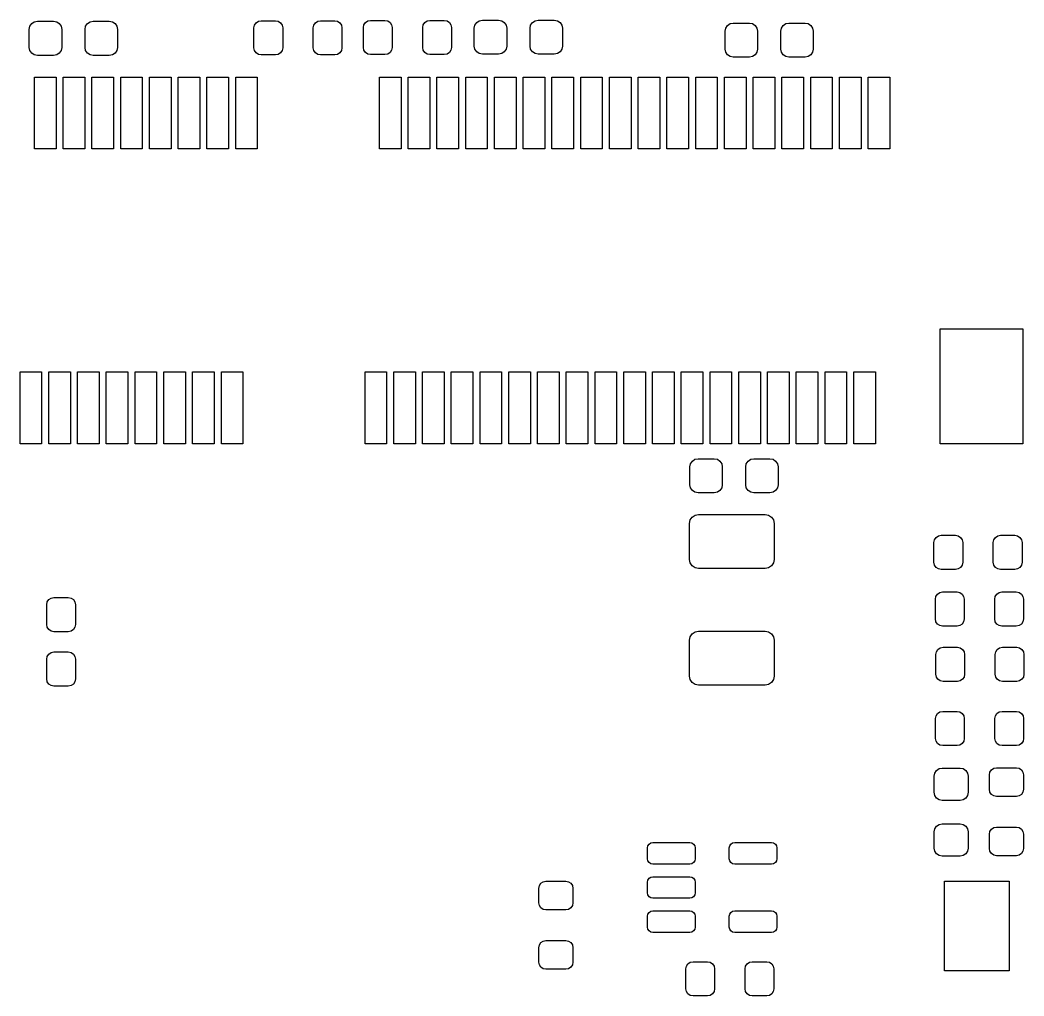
# Model space of a CAD drawing. Extents: x 0 to 4.25, y -4.33 to 0.
# Drawn here: x 2.043 to 3.143, y -3.285 to -2.217 of the extents above; entities that cross this region are included whole.
import ezdxf

# ---------------------------------------------------------------- set-up
doc = ezdxf.new("R2010")
doc.units = 0
doc.header["$MEASUREMENT"] = 0
doc.layers.add('BLACK', color=7, linetype='CONTINUOUS')

msp = doc.modelspace()

# ---------------------------------------------------------------- linework, layer by layer
at = {"layer": 'BLACK', "linetype": 'CONTINUOUS'}
for p, q in [((2.05376, -2.22337), (2.05568, -2.2205)), ((2.05568, -2.2205), (2.05856, -2.21858)), ((2.05856, -2.21858), (2.06195, -2.21791)), ((2.06195, -2.21791), (2.07966, -2.21791)), ((2.07966, -2.21791), (2.08305, -2.21858)), ((2.08305, -2.21858), (2.08593, -2.2205)), ((2.08593, -2.2205), (2.08785, -2.22337)), ((2.11478, -2.22337), (2.11671, -2.2205)), ((2.11671, -2.2205), (2.11958, -2.21858)), ((2.11958, -2.21858), (2.12297, -2.21791)), ((2.12297, -2.21791), (2.14069, -2.21791)), ((2.14069, -2.21791), (2.14408, -2.21858)), ((2.14408, -2.21858), (2.14695, -2.2205)), ((2.14695, -2.2205), (2.14887, -2.22337)), ((2.29975, -2.22219), (2.30146, -2.21964)), ((2.30146, -2.21964), (2.30401, -2.21793)), ((2.30401, -2.21793), (2.30702, -2.21733)), ((2.30702, -2.21733), (2.32277, -2.21733)), ((2.32277, -2.21733), (2.32579, -2.21793)), ((2.32579, -2.21793), (2.32834, -2.21964)), ((2.32834, -2.21964), (2.33005, -2.22219)), ((2.36471, -2.22219), (2.36642, -2.21964)), ((2.36642, -2.21964), (2.36897, -2.21793)), ((2.36897, -2.21793), (2.37198, -2.21733)), ((2.37198, -2.21733), (2.38773, -2.21733)), ((2.38773, -2.21733), (2.39075, -2.21793)), ((2.39075, -2.21793), (2.3933, -2.21964)), ((2.3933, -2.21964), (2.39501, -2.22219)), ((2.41967, -2.22182), (2.42138, -2.21927)), ((2.42138, -2.21927), (2.42393, -2.21756)), ((2.42393, -2.21756), (2.42695, -2.21696)), ((2.42695, -2.21696), (2.44269, -2.21696)), ((2.44269, -2.21696), (2.44571, -2.21756)), ((2.44571, -2.21756), (2.44826, -2.21927)), ((2.44826, -2.21927), (2.44997, -2.22182)), ((2.48463, -2.22182), (2.48634, -2.21927)), ((2.48634, -2.21927), (2.48889, -2.21756)), ((2.48889, -2.21756), (2.49191, -2.21696)), ((2.49191, -2.21696), (2.50765, -2.21696)), ((2.50765, -2.21696), (2.51067, -2.21756)), ((2.51067, -2.21756), (2.51322, -2.21927)), ((2.51322, -2.21927), (2.51493, -2.22182)), ((2.54126, -2.22208), (2.54318, -2.2192)), ((2.54318, -2.2192), (2.54605, -2.21728)), ((2.54605, -2.21728), (2.54944, -2.21661)), ((2.54944, -2.21661), (2.56716, -2.21661)), ((2.56716, -2.21661), (2.57055, -2.21728)), ((2.57055, -2.21728), (2.57342, -2.2192)), ((2.57342, -2.2192), (2.57534, -2.22208)), ((2.60228, -2.22208), (2.6042, -2.2192)), ((2.6042, -2.2192), (2.60708, -2.21728)), ((2.60708, -2.21728), (2.61046, -2.21661)), ((2.61046, -2.21661), (2.62818, -2.21661)), ((2.62818, -2.21661), (2.63157, -2.21728)), ((2.63157, -2.21728), (2.63445, -2.2192)), ((2.63445, -2.2192), (2.63637, -2.22208)), ((2.81793, -2.22244), (2.82081, -2.22052)), ((2.82081, -2.22052), (2.8242, -2.21984)), ((2.8242, -2.21984), (2.84191, -2.21984)), ((2.84191, -2.21984), (2.8453, -2.22052)), ((2.8453, -2.22052), (2.84818, -2.22244)), ((2.87896, -2.22244), (2.88183, -2.22052)), ((2.88183, -2.22052), (2.88522, -2.21984)), ((2.88522, -2.21984), (2.90294, -2.21984)), ((2.90294, -2.21984), (2.90633, -2.22052)), ((2.90633, -2.22052), (2.9092, -2.22244)), ((2.05309, -2.22676), (2.05376, -2.22337)), ((2.05309, -2.24645), (2.05309, -2.22676)), ((2.08785, -2.22337), (2.08852, -2.22676)), ((2.08852, -2.22676), (2.08852, -2.24645)), ((2.11411, -2.22676), (2.11478, -2.22337)), ((2.11411, -2.24645), (2.11411, -2.22676)), ((2.14887, -2.22337), (2.14954, -2.22676)), ((2.14954, -2.22676), (2.14954, -2.24645)), ((2.29915, -2.22521), (2.29975, -2.22219)), ((2.29915, -2.24686), (2.29915, -2.22521)), ((2.33005, -2.22219), (2.33065, -2.22521)), ((2.33065, -2.22521), (2.33065, -2.24686)), ((2.36411, -2.22521), (2.36471, -2.22219)), ((2.36411, -2.24686), (2.36411, -2.22521)), ((2.39501, -2.22219), (2.39561, -2.22521)), ((2.39561, -2.22521), (2.39561, -2.24686)), ((2.41907, -2.22484), (2.41967, -2.22182)), ((2.41907, -2.24649), (2.41907, -2.22484)), ((2.44997, -2.22182), (2.45057, -2.22484)), ((2.45057, -2.22484), (2.45057, -2.24649)), ((2.48403, -2.22484), (2.48463, -2.22182)), ((2.48403, -2.24649), (2.48403, -2.22484)), ((2.51493, -2.22182), (2.51553, -2.22484)), ((2.51553, -2.22484), (2.51553, -2.24649)), ((2.54058, -2.22546), (2.54126, -2.22208)), ((2.54058, -2.24515), (2.54058, -2.22546)), ((2.57534, -2.22208), (2.57602, -2.22546)), ((2.57602, -2.22546), (2.57602, -2.24515)), ((2.60161, -2.22546), (2.60228, -2.22208)), ((2.60161, -2.24515), (2.60161, -2.22546)), ((2.63637, -2.22208), (2.63704, -2.22546)), ((2.63704, -2.22546), (2.63704, -2.24515)), ((2.81534, -2.2287), (2.81601, -2.22531)), ((2.81534, -2.24839), (2.81534, -2.2287)), ((2.81601, -2.22531), (2.81793, -2.22244)), ((2.84818, -2.22244), (2.8501, -2.22531)), ((2.8501, -2.22531), (2.85077, -2.2287)), ((2.85077, -2.2287), (2.85077, -2.24839)), ((2.87636, -2.2287), (2.87704, -2.22531)), ((2.87636, -2.24839), (2.87636, -2.2287)), ((2.87704, -2.22531), (2.87896, -2.22244)), ((2.9092, -2.22244), (2.91112, -2.22531)), ((2.91112, -2.22531), (2.9118, -2.2287)), ((2.9118, -2.2287), (2.9118, -2.24839)), ((2.05376, -2.24984), (2.05309, -2.24645)), ((2.05568, -2.25271), (2.05376, -2.24984)), ((2.05856, -2.25463), (2.05568, -2.25271)), ((2.08593, -2.25271), (2.08305, -2.25463)), ((2.08785, -2.24984), (2.08593, -2.25271)), ((2.08852, -2.24645), (2.08785, -2.24984)), ((2.11478, -2.24984), (2.11411, -2.24645)), ((2.11671, -2.25271), (2.11478, -2.24984)), ((2.11958, -2.25463), (2.11671, -2.25271)), ((2.14695, -2.25271), (2.14408, -2.25463)), ((2.14887, -2.24984), (2.14695, -2.25271)), ((2.14954, -2.24645), (2.14887, -2.24984)), ((2.29975, -2.24987), (2.29915, -2.24686)), ((2.30146, -2.25243), (2.29975, -2.24987)), ((2.30401, -2.25413), (2.30146, -2.25243)), ((2.30702, -2.25473), (2.30401, -2.25413)), ((2.32579, -2.25413), (2.32277, -2.25473)), ((2.32834, -2.25243), (2.32579, -2.25413)), ((2.33005, -2.24987), (2.32834, -2.25243)), ((2.33065, -2.24686), (2.33005, -2.24987)), ((2.36471, -2.24987), (2.36411, -2.24686)), ((2.36642, -2.25243), (2.36471, -2.24987)), ((2.36897, -2.25413), (2.36642, -2.25243)), ((2.37198, -2.25473), (2.36897, -2.25413)), ((2.39075, -2.25413), (2.38773, -2.25473)), ((2.3933, -2.25243), (2.39075, -2.25413)), ((2.39501, -2.24987), (2.3933, -2.25243)), ((2.39561, -2.24686), (2.39501, -2.24987)), ((2.41967, -2.2495), (2.41907, -2.24649)), ((2.42138, -2.25206), (2.41967, -2.2495)), ((2.42393, -2.25376), (2.42138, -2.25206)), ((2.42695, -2.25436), (2.42393, -2.25376)), ((2.44269, -2.25436), (2.42695, -2.25436)), ((2.44571, -2.25376), (2.44269, -2.25436)), ((2.44826, -2.25206), (2.44571, -2.25376)), ((2.44997, -2.2495), (2.44826, -2.25206)), ((2.45057, -2.24649), (2.44997, -2.2495)), ((2.48463, -2.2495), (2.48403, -2.24649)), ((2.48634, -2.25206), (2.48463, -2.2495)), ((2.48889, -2.25376), (2.48634, -2.25206)), ((2.49191, -2.25436), (2.48889, -2.25376)), ((2.50765, -2.25436), (2.49191, -2.25436)), ((2.51067, -2.25376), (2.50765, -2.25436)), ((2.51322, -2.25206), (2.51067, -2.25376)), ((2.51493, -2.2495), (2.51322, -2.25206)), ((2.51553, -2.24649), (2.51493, -2.2495)), ((2.54126, -2.24854), (2.54058, -2.24515)), ((2.54318, -2.25141), (2.54126, -2.24854)), ((2.54605, -2.25333), (2.54318, -2.25141)), ((2.54944, -2.25401), (2.54605, -2.25333)), ((2.56716, -2.25401), (2.54944, -2.25401)), ((2.57055, -2.25333), (2.56716, -2.25401)), ((2.57342, -2.25141), (2.57055, -2.25333)), ((2.57534, -2.24854), (2.57342, -2.25141)), ((2.57602, -2.24515), (2.57534, -2.24854)), ((2.60228, -2.24854), (2.60161, -2.24515)), ((2.6042, -2.25141), (2.60228, -2.24854)), ((2.60708, -2.25333), (2.6042, -2.25141)), ((2.61046, -2.25401), (2.60708, -2.25333)), ((2.62818, -2.25401), (2.61046, -2.25401)), ((2.63157, -2.25333), (2.62818, -2.25401)), ((2.63445, -2.25141), (2.63157, -2.25333)), ((2.63637, -2.24854), (2.63445, -2.25141)), ((2.63704, -2.24515), (2.63637, -2.24854)), ((2.81601, -2.25178), (2.81534, -2.24839)), ((2.81793, -2.25465), (2.81601, -2.25178)), ((2.8501, -2.25178), (2.84818, -2.25465)), ((2.85077, -2.24839), (2.8501, -2.25178)), ((2.87704, -2.25178), (2.87636, -2.24839)), ((2.87896, -2.25465), (2.87704, -2.25178)), ((2.91112, -2.25178), (2.9092, -2.25465)), ((2.9118, -2.24839), (2.91112, -2.25178)), ((2.06195, -2.25531), (2.05856, -2.25463)), ((2.07966, -2.25531), (2.06195, -2.25531)), ((2.08305, -2.25463), (2.07966, -2.25531)), ((2.12297, -2.25531), (2.11958, -2.25463)), ((2.14069, -2.25531), (2.12297, -2.25531)), ((2.14408, -2.25463), (2.14069, -2.25531)), ((2.32277, -2.25473), (2.30702, -2.25473)), ((2.38773, -2.25473), (2.37198, -2.25473)), ((2.82081, -2.25657), (2.81793, -2.25465)), ((2.8242, -2.25724), (2.82081, -2.25657)), ((2.84191, -2.25724), (2.8242, -2.25724)), ((2.8453, -2.25657), (2.84191, -2.25724)), ((2.84818, -2.25465), (2.8453, -2.25657)), ((2.88183, -2.25657), (2.87896, -2.25465)), ((2.88522, -2.25724), (2.88183, -2.25657)), ((2.90294, -2.25724), (2.88522, -2.25724)), ((2.90633, -2.25657), (2.90294, -2.25724)), ((2.9092, -2.25465), (2.90633, -2.25657)), ((2.0587, -2.35776), (2.0587, -2.27902)), ((2.0587, -2.27902), (2.08232, -2.27902)), ((2.08232, -2.27902), (2.08232, -2.35776)), ((2.0902, -2.35776), (2.0902, -2.27902)), ((2.0902, -2.27902), (2.11382, -2.27902)), ((2.11382, -2.27902), (2.11382, -2.35776)), ((2.12169, -2.35776), (2.12169, -2.27902)), ((2.12169, -2.27902), (2.14531, -2.27902)), ((2.14531, -2.27902), (2.14531, -2.35776)), ((2.15319, -2.35776), (2.15319, -2.27902)), ((2.15319, -2.27902), (2.17681, -2.27902)), ((2.17681, -2.27902), (2.17681, -2.35776)), ((2.18469, -2.35776), (2.18469, -2.27902)), ((2.18469, -2.27902), (2.20831, -2.27902)), ((2.20831, -2.27902), (2.20831, -2.35776)), ((2.21618, -2.35776), (2.21618, -2.27902)), ((2.21618, -2.27902), (2.2398, -2.27902)), ((2.2398, -2.27902), (2.2398, -2.35776)), ((2.24768, -2.35776), (2.24768, -2.27902)), ((2.24768, -2.27902), (2.2713, -2.27902)), ((2.2713, -2.27902), (2.2713, -2.35776)), ((2.27917, -2.35776), (2.27917, -2.27902)), ((2.27917, -2.27902), (2.3028, -2.27902)), ((2.3028, -2.27902), (2.3028, -2.35776)), ((2.43665, -2.35776), (2.43665, -2.27902)), ((2.43665, -2.27902), (2.46028, -2.27902)), ((2.46028, -2.27902), (2.46028, -2.35776)), ((2.46815, -2.35776), (2.46815, -2.27902)), ((2.46815, -2.27902), (2.49177, -2.27902)), ((2.49177, -2.27902), (2.49177, -2.35776)), ((2.49965, -2.35776), (2.49965, -2.27902)), ((2.49965, -2.27902), (2.52327, -2.27902)), ((2.52327, -2.27902), (2.52327, -2.35776)), ((2.53114, -2.35776), (2.53114, -2.27902)), ((2.53114, -2.27902), (2.55476, -2.27902)), ((2.55476, -2.27902), (2.55476, -2.35776)), ((2.56264, -2.35776), (2.56264, -2.27902)), ((2.56264, -2.27902), (2.58626, -2.27902)), ((2.58626, -2.27902), (2.58626, -2.35776)), ((2.59413, -2.35776), (2.59413, -2.27902)), ((2.59413, -2.27902), (2.61776, -2.27902)), ((2.61776, -2.27902), (2.61776, -2.35776)), ((2.62563, -2.35776), (2.62563, -2.27902)), ((2.62563, -2.27902), (2.64925, -2.27902)), ((2.64925, -2.27902), (2.64925, -2.35776)), ((2.65713, -2.35776), (2.65713, -2.27902)), ((2.65713, -2.27902), (2.68075, -2.27902)), ((2.68075, -2.27902), (2.68075, -2.35776)), ((2.68862, -2.35776), (2.68862, -2.27902)), ((2.68862, -2.27902), (2.71224, -2.27902)), ((2.71224, -2.27902), (2.71224, -2.35776)), ((2.72012, -2.35776), (2.72012, -2.27902)), ((2.72012, -2.27902), (2.74374, -2.27902)), ((2.74374, -2.27902), (2.74374, -2.35776)), ((2.75161, -2.35776), (2.75161, -2.27902)), ((2.75161, -2.27902), (2.77524, -2.27902)), ((2.77524, -2.27902), (2.77524, -2.35776)), ((2.78311, -2.35776), (2.78311, -2.27902)), ((2.78311, -2.27902), (2.80673, -2.27902)), ((2.80673, -2.27902), (2.80673, -2.35776)), ((2.81461, -2.35776), (2.81461, -2.27902)), ((2.81461, -2.27902), (2.83823, -2.27902)), ((2.83823, -2.27902), (2.83823, -2.35776)), ((2.8461, -2.35776), (2.8461, -2.27902)), ((2.8461, -2.27902), (2.86972, -2.27902)), ((2.86972, -2.27902), (2.86972, -2.35776)), ((2.8776, -2.35776), (2.8776, -2.27902)), ((2.8776, -2.27902), (2.90122, -2.27902)), ((2.90122, -2.27902), (2.90122, -2.35776)), ((2.90909, -2.35776), (2.90909, -2.27902)), ((2.90909, -2.27902), (2.93272, -2.27902)), ((2.93272, -2.27902), (2.93272, -2.35776)), ((2.94059, -2.35776), (2.94059, -2.27902)), ((2.94059, -2.27902), (2.96421, -2.27902)), ((2.96421, -2.27902), (2.96421, -2.35776)), ((2.97209, -2.35776), (2.97209, -2.27902)), ((2.97209, -2.27902), (2.99571, -2.27902)), ((2.99571, -2.27902), (2.99571, -2.35776)), ((2.08232, -2.35776), (2.0587, -2.35776)), ((2.11382, -2.35776), (2.0902, -2.35776)), ((2.14531, -2.35776), (2.12169, -2.35776)), ((2.17681, -2.35776), (2.15319, -2.35776)), ((2.20831, -2.35776), (2.18469, -2.35776)), ((2.2398, -2.35776), (2.21618, -2.35776)), ((2.2713, -2.35776), (2.24768, -2.35776)), ((2.3028, -2.35776), (2.27917, -2.35776)), ((2.46028, -2.35776), (2.43665, -2.35776)), ((2.49177, -2.35776), (2.46815, -2.35776)), ((2.52327, -2.35776), (2.49965, -2.35776)), ((2.55476, -2.35776), (2.53114, -2.35776)), ((2.58626, -2.35776), (2.56264, -2.35776)), ((2.61776, -2.35776), (2.59413, -2.35776)), ((2.64925, -2.35776), (2.62563, -2.35776)), ((2.68075, -2.35776), (2.65713, -2.35776)), ((2.71224, -2.35776), (2.68862, -2.35776)), ((2.74374, -2.35776), (2.72012, -2.35776)), ((2.77524, -2.35776), (2.75161, -2.35776)), ((2.80673, -2.35776), (2.78311, -2.35776)), ((2.83823, -2.35776), (2.81461, -2.35776)), ((2.86972, -2.35776), (2.8461, -2.35776)), ((2.90122, -2.35776), (2.8776, -2.35776)), ((2.93272, -2.35776), (2.90909, -2.35776)), ((2.96421, -2.35776), (2.94059, -2.35776)), ((2.99571, -2.35776), (2.97209, -2.35776)), ((3.05083, -2.68059), (3.05083, -2.55461)), ((3.05083, -2.55461), (3.14138, -2.55461)), ((3.14138, -2.55461), (3.14138, -2.68059)), ((2.04295, -2.68059), (2.04295, -2.60185)), ((2.04295, -2.60185), (2.06657, -2.60185)), ((2.06657, -2.60185), (2.06657, -2.68059)), ((2.07445, -2.68059), (2.07445, -2.60185)), ((2.07445, -2.60185), (2.09807, -2.60185)), ((2.09807, -2.60185), (2.09807, -2.68059)), ((2.10594, -2.68059), (2.10594, -2.60185)), ((2.10594, -2.60185), (2.12957, -2.60185)), ((2.12957, -2.60185), (2.12957, -2.68059)), ((2.13744, -2.68059), (2.13744, -2.60185)), ((2.13744, -2.60185), (2.16106, -2.60185)), ((2.16106, -2.60185), (2.16106, -2.68059)), ((2.16894, -2.68059), (2.16894, -2.60185)), ((2.16894, -2.60185), (2.19256, -2.60185)), ((2.19256, -2.60185), (2.19256, -2.68059)), ((2.20043, -2.68059), (2.20043, -2.60185)), ((2.20043, -2.60185), (2.22406, -2.60185)), ((2.22406, -2.60185), (2.22406, -2.68059)), ((2.23193, -2.68059), (2.23193, -2.60185)), ((2.23193, -2.60185), (2.25555, -2.60185)), ((2.25555, -2.60185), (2.25555, -2.68059)), ((2.26343, -2.68059), (2.26343, -2.60185)), ((2.26343, -2.60185), (2.28705, -2.60185)), ((2.28705, -2.60185), (2.28705, -2.68059)), ((2.42091, -2.68059), (2.42091, -2.60185)), ((2.42091, -2.60185), (2.44453, -2.60185)), ((2.44453, -2.60185), (2.44453, -2.68059)), ((2.4524, -2.68059), (2.4524, -2.60185)), ((2.4524, -2.60185), (2.47602, -2.60185)), ((2.47602, -2.60185), (2.47602, -2.68059)), ((2.4839, -2.68059), (2.4839, -2.60185)), ((2.4839, -2.60185), (2.50752, -2.60185)), ((2.50752, -2.60185), (2.50752, -2.68059)), ((2.51539, -2.68059), (2.51539, -2.60185)), ((2.51539, -2.60185), (2.53902, -2.60185)), ((2.53902, -2.60185), (2.53902, -2.68059)), ((2.54689, -2.68059), (2.54689, -2.60185)), ((2.54689, -2.60185), (2.57051, -2.60185)), ((2.57051, -2.60185), (2.57051, -2.68059)), ((2.57839, -2.68059), (2.57839, -2.60185)), ((2.57839, -2.60185), (2.60201, -2.60185)), ((2.60201, -2.60185), (2.60201, -2.68059)), ((2.60988, -2.68059), (2.60988, -2.60185)), ((2.60988, -2.60185), (2.6335, -2.60185)), ((2.6335, -2.60185), (2.6335, -2.68059)), ((2.64138, -2.68059), (2.64138, -2.60185)), ((2.64138, -2.60185), (2.665, -2.60185)), ((2.665, -2.60185), (2.665, -2.68059)), ((2.67287, -2.68059), (2.67287, -2.60185)), ((2.67287, -2.60185), (2.6965, -2.60185)), ((2.6965, -2.60185), (2.6965, -2.68059)), ((2.70437, -2.68059), (2.70437, -2.60185)), ((2.70437, -2.60185), (2.72799, -2.60185)), ((2.72799, -2.60185), (2.72799, -2.68059)), ((2.73587, -2.68059), (2.73587, -2.60185)), ((2.73587, -2.60185), (2.75949, -2.60185)), ((2.75949, -2.60185), (2.75949, -2.68059)), ((2.76736, -2.68059), (2.76736, -2.60185)), ((2.76736, -2.60185), (2.79098, -2.60185)), ((2.79098, -2.60185), (2.79098, -2.68059)), ((2.79886, -2.68059), (2.79886, -2.60185)), ((2.79886, -2.60185), (2.82248, -2.60185)), ((2.82248, -2.60185), (2.82248, -2.68059)), ((2.83035, -2.68059), (2.83035, -2.60185)), ((2.83035, -2.60185), (2.85398, -2.60185)), ((2.85398, -2.60185), (2.85398, -2.68059)), ((2.86185, -2.68059), (2.86185, -2.60185)), ((2.86185, -2.60185), (2.88547, -2.60185)), ((2.88547, -2.60185), (2.88547, -2.68059)), ((2.89335, -2.68059), (2.89335, -2.60185)), ((2.89335, -2.60185), (2.91697, -2.60185)), ((2.91697, -2.60185), (2.91697, -2.68059)), ((2.92484, -2.68059), (2.92484, -2.60185)), ((2.92484, -2.60185), (2.94846, -2.60185)), ((2.94846, -2.60185), (2.94846, -2.68059)), ((2.95634, -2.68059), (2.95634, -2.60185)), ((2.95634, -2.60185), (2.97996, -2.60185)), ((2.97996, -2.60185), (2.97996, -2.68059)), ((2.06657, -2.68059), (2.04295, -2.68059)), ((2.09807, -2.68059), (2.07445, -2.68059)), ((2.12957, -2.68059), (2.10594, -2.68059)), ((2.16106, -2.68059), (2.13744, -2.68059)), ((2.19256, -2.68059), (2.16894, -2.68059)), ((2.22406, -2.68059), (2.20043, -2.68059)), ((2.25555, -2.68059), (2.23193, -2.68059)), ((2.28705, -2.68059), (2.26343, -2.68059)), ((2.44453, -2.68059), (2.42091, -2.68059)), ((2.47602, -2.68059), (2.4524, -2.68059)), ((2.50752, -2.68059), (2.4839, -2.68059)), ((2.53902, -2.68059), (2.51539, -2.68059)), ((2.57051, -2.68059), (2.54689, -2.68059)), ((2.60201, -2.68059), (2.57839, -2.68059)), ((2.6335, -2.68059), (2.60988, -2.68059)), ((2.665, -2.68059), (2.64138, -2.68059)), ((2.6965, -2.68059), (2.67287, -2.68059)), ((2.72799, -2.68059), (2.70437, -2.68059)), ((2.75949, -2.68059), (2.73587, -2.68059)), ((2.79098, -2.68059), (2.76736, -2.68059)), ((2.82248, -2.68059), (2.79886, -2.68059)), ((2.85398, -2.68059), (2.83035, -2.68059)), ((2.88547, -2.68059), (2.86185, -2.68059)), ((2.91697, -2.68059), (2.89335, -2.68059)), ((2.94846, -2.68059), (2.92484, -2.68059)), ((2.97996, -2.68059), (2.95634, -2.68059)), ((3.14138, -2.68059), (3.05083, -2.68059)), ((2.77684, -2.70578), (2.77752, -2.70239)), ((2.77752, -2.70239), (2.77944, -2.69952)), ((2.77944, -2.69952), (2.78231, -2.6976)), ((2.78231, -2.6976), (2.7857, -2.69692)), ((2.7857, -2.69692), (2.80342, -2.69692)), ((2.80342, -2.69692), (2.80681, -2.6976)), ((2.80681, -2.6976), (2.80968, -2.69952)), ((2.80968, -2.69952), (2.8116, -2.70239)), ((2.8116, -2.70239), (2.81228, -2.70578)), ((2.83787, -2.70578), (2.83854, -2.70239)), ((2.83854, -2.70239), (2.84046, -2.69952)), ((2.84046, -2.69952), (2.84333, -2.6976)), ((2.84333, -2.6976), (2.84672, -2.69692)), ((2.84672, -2.69692), (2.86444, -2.69692)), ((2.86444, -2.69692), (2.86783, -2.6976)), ((2.86783, -2.6976), (2.8707, -2.69952)), ((2.8707, -2.69952), (2.87262, -2.70239)), ((2.87262, -2.70239), (2.8733, -2.70578)), ((2.77684, -2.72546), (2.77684, -2.70578)), ((2.81228, -2.70578), (2.81228, -2.72546)), ((2.83787, -2.72546), (2.83787, -2.70578)), ((2.8733, -2.70578), (2.8733, -2.72546)), ((2.77752, -2.72885), (2.77684, -2.72546)), ((2.81228, -2.72546), (2.8116, -2.72885)), ((2.83854, -2.72885), (2.83787, -2.72546)), ((2.8733, -2.72546), (2.87262, -2.72885)), ((2.77944, -2.73173), (2.77752, -2.72885)), ((2.78231, -2.73365), (2.77944, -2.73173)), ((2.7857, -2.73432), (2.78231, -2.73365)), ((2.80342, -2.73432), (2.7857, -2.73432)), ((2.80681, -2.73365), (2.80342, -2.73432)), ((2.80968, -2.73173), (2.80681, -2.73365)), ((2.8116, -2.72885), (2.80968, -2.73173)), ((2.84046, -2.73173), (2.83854, -2.72885)), ((2.84333, -2.73365), (2.84046, -2.73173)), ((2.84672, -2.73432), (2.84333, -2.73365)), ((2.86444, -2.73432), (2.84672, -2.73432)), ((2.86783, -2.73365), (2.86444, -2.73432)), ((2.8707, -2.73173), (2.86783, -2.73365)), ((2.87262, -2.72885), (2.8707, -2.73173)), ((2.77934, -2.76084), (2.78253, -2.7587)), ((2.78253, -2.7587), (2.7863, -2.75795)), ((2.7863, -2.75795), (2.85913, -2.75795)), ((2.85913, -2.75795), (2.8629, -2.7587)), ((2.8629, -2.7587), (2.86609, -2.76084)), ((2.77646, -2.7678), (2.77721, -2.76403)), ((2.77646, -2.80717), (2.77646, -2.7678)), ((2.77721, -2.76403), (2.77934, -2.76084)), ((2.86609, -2.76084), (2.86823, -2.76403)), ((2.86823, -2.76403), (2.86898, -2.7678)), ((2.86898, -2.7678), (2.86898, -2.80717)), ((3.04644, -2.78309), (3.04899, -2.78139)), ((3.04899, -2.78139), (3.05201, -2.78079)), ((3.05201, -2.78079), (3.06776, -2.78079)), ((3.06776, -2.78079), (3.07077, -2.78139)), ((3.07077, -2.78139), (3.07332, -2.78309)), ((3.1114, -2.78309), (3.11396, -2.78139)), ((3.11396, -2.78139), (3.11697, -2.78079)), ((3.11697, -2.78079), (3.13272, -2.78079)), ((3.13272, -2.78079), (3.13573, -2.78139)), ((3.13573, -2.78139), (3.13828, -2.78309)), ((3.04413, -2.78866), (3.04473, -2.78565)), ((3.04413, -2.81031), (3.04413, -2.78866)), ((3.04473, -2.78565), (3.04644, -2.78309)), ((3.07332, -2.78309), (3.07503, -2.78565)), ((3.07503, -2.78565), (3.07563, -2.78866)), ((3.07563, -2.78866), (3.07563, -2.81031)), ((3.10909, -2.78866), (3.10969, -2.78565)), ((3.10909, -2.81031), (3.10909, -2.78866)), ((3.10969, -2.78565), (3.1114, -2.78309)), ((3.13828, -2.78309), (3.13999, -2.78565)), ((3.13999, -2.78565), (3.14059, -2.78866)), ((3.14059, -2.78866), (3.14059, -2.81031)), ((2.77721, -2.81093), (2.77646, -2.80717)), ((2.77934, -2.81413), (2.77721, -2.81093)), ((2.78253, -2.81626), (2.77934, -2.81413)), ((2.86609, -2.81413), (2.8629, -2.81626)), ((2.86823, -2.81093), (2.86609, -2.81413)), ((2.86898, -2.80717), (2.86823, -2.81093)), ((3.04473, -2.81333), (3.04413, -2.81031)), ((3.04644, -2.81588), (3.04473, -2.81333)), ((3.07503, -2.81333), (3.07332, -2.81588)), ((3.07563, -2.81031), (3.07503, -2.81333)), ((3.10969, -2.81333), (3.10909, -2.81031)), ((3.1114, -2.81588), (3.10969, -2.81333)), ((3.13999, -2.81333), (3.13828, -2.81588)), ((3.14059, -2.81031), (3.13999, -2.81333)), ((2.7863, -2.81701), (2.78253, -2.81626)), ((2.85913, -2.81701), (2.7863, -2.81701)), ((2.8629, -2.81626), (2.85913, -2.81701)), ((3.04899, -2.81759), (3.04644, -2.81588)), ((3.05201, -2.81819), (3.04899, -2.81759)), ((3.06776, -2.81819), (3.05201, -2.81819)), ((3.07077, -2.81759), (3.06776, -2.81819)), ((3.07332, -2.81588), (3.07077, -2.81759)), ((3.11396, -2.81759), (3.1114, -2.81588)), ((3.11697, -2.81819), (3.11396, -2.81759)), ((3.13272, -2.81819), (3.11697, -2.81819)), ((3.13573, -2.81759), (3.13272, -2.81819)), ((3.13828, -2.81588), (3.13573, -2.81759)), ((3.04575, -2.85075), (3.04635, -2.84773)), ((3.04635, -2.84773), (3.04805, -2.84518)), ((3.04805, -2.84518), (3.05061, -2.84347)), ((3.05061, -2.84347), (3.05362, -2.84287)), ((3.05362, -2.84287), (3.06937, -2.84287)), ((3.06937, -2.84287), (3.07238, -2.84347)), ((3.07238, -2.84347), (3.07494, -2.84518)), ((3.07494, -2.84518), (3.07664, -2.84773)), ((3.07664, -2.84773), (3.07724, -2.85075)), ((3.11071, -2.85075), (3.11131, -2.84773)), ((3.11131, -2.84773), (3.11301, -2.84518)), ((3.11301, -2.84518), (3.11557, -2.84347)), ((3.11557, -2.84347), (3.11858, -2.84287)), ((3.11858, -2.84287), (3.13433, -2.84287)), ((3.13433, -2.84287), (3.13734, -2.84347)), ((3.13734, -2.84347), (3.1399, -2.84518)), ((3.1399, -2.84518), (3.14161, -2.84773)), ((3.14161, -2.84773), (3.1422, -2.85075)), ((2.07213, -2.85685), (2.07273, -2.85384)), ((2.07213, -2.8785), (2.07213, -2.85685)), ((2.07273, -2.85384), (2.07443, -2.85128)), ((2.07443, -2.85128), (2.07699, -2.84958)), ((2.07699, -2.84958), (2.08, -2.84898)), ((2.08, -2.84898), (2.09575, -2.84898)), ((2.09575, -2.84898), (2.09876, -2.84958)), ((2.09876, -2.84958), (2.10132, -2.85128)), ((2.10132, -2.85128), (2.10302, -2.85384)), ((2.10302, -2.85384), (2.10362, -2.85685)), ((2.10362, -2.85685), (2.10362, -2.8785)), ((3.04575, -2.8724), (3.04575, -2.85075)), ((3.07724, -2.85075), (3.07724, -2.8724)), ((3.11071, -2.8724), (3.11071, -2.85075)), ((3.1422, -2.85075), (3.1422, -2.8724)), ((2.07273, -2.88152), (2.07213, -2.8785)), ((2.10362, -2.8785), (2.10302, -2.88152)), ((3.04635, -2.87541), (3.04575, -2.8724)), ((3.04805, -2.87797), (3.04635, -2.87541)), ((3.05061, -2.87968), (3.04805, -2.87797)), ((3.05362, -2.88028), (3.05061, -2.87968)), ((3.06937, -2.88028), (3.05362, -2.88028)), ((3.07238, -2.87968), (3.06937, -2.88028)), ((3.07494, -2.87797), (3.07238, -2.87968)), ((3.07664, -2.87541), (3.07494, -2.87797)), ((3.07724, -2.8724), (3.07664, -2.87541)), ((3.11131, -2.87541), (3.11071, -2.8724)), ((3.11301, -2.87797), (3.11131, -2.87541)), ((3.11557, -2.87968), (3.11301, -2.87797)), ((3.11858, -2.88028), (3.11557, -2.87968)), ((3.13433, -2.88028), (3.11858, -2.88028)), ((3.13734, -2.87968), (3.13433, -2.88028)), ((3.1399, -2.87797), (3.13734, -2.87968)), ((3.14161, -2.87541), (3.1399, -2.87797)), ((3.1422, -2.8724), (3.14161, -2.87541)), ((2.07443, -2.88407), (2.07273, -2.88152)), ((2.07699, -2.88578), (2.07443, -2.88407)), ((2.08, -2.88638), (2.07699, -2.88578)), ((2.09575, -2.88638), (2.08, -2.88638)), ((2.09876, -2.88578), (2.09575, -2.88638)), ((2.10132, -2.88407), (2.09876, -2.88578)), ((2.10302, -2.88152), (2.10132, -2.88407)), ((2.77646, -2.89575), (2.77721, -2.89198)), ((2.77721, -2.89198), (2.77934, -2.88879)), ((2.77934, -2.88879), (2.78253, -2.88665)), ((2.78253, -2.88665), (2.7863, -2.88591)), ((2.7863, -2.88591), (2.85913, -2.88591)), ((2.85913, -2.88591), (2.8629, -2.88665)), ((2.8629, -2.88665), (2.86609, -2.88879)), ((2.86609, -2.88879), (2.86823, -2.89198)), ((2.86823, -2.89198), (2.86898, -2.89575)), ((2.77646, -2.93512), (2.77646, -2.89575)), ((2.86898, -2.89575), (2.86898, -2.93512)), ((2.07213, -2.91646), (2.07273, -2.91344)), ((2.07273, -2.91344), (2.07443, -2.91089)), ((2.07443, -2.91089), (2.07699, -2.90918)), ((2.07699, -2.90918), (2.08, -2.90858)), ((2.08, -2.90858), (2.09575, -2.90858)), ((2.09575, -2.90858), (2.09876, -2.90918)), ((2.09876, -2.90918), (2.10132, -2.91089)), ((2.10132, -2.91089), (2.10302, -2.91344)), ((2.10302, -2.91344), (2.10362, -2.91646)), ((3.04622, -2.9113), (3.04682, -2.90829)), ((3.04622, -2.93295), (3.04622, -2.9113)), ((3.04682, -2.90829), (3.04853, -2.90573)), ((3.04853, -2.90573), (3.05108, -2.90402)), ((3.05108, -2.90402), (3.05409, -2.90343)), ((3.05409, -2.90343), (3.06984, -2.90343)), ((3.06984, -2.90343), (3.07286, -2.90402)), ((3.07286, -2.90402), (3.07541, -2.90573)), ((3.07541, -2.90573), (3.07712, -2.90829)), ((3.07712, -2.90829), (3.07772, -2.9113)), ((3.07772, -2.9113), (3.07772, -2.93295)), ((3.11118, -2.9113), (3.11178, -2.90829)), ((3.11118, -2.93295), (3.11118, -2.9113)), ((3.11178, -2.90829), (3.11349, -2.90573)), ((3.11349, -2.90573), (3.11604, -2.90402)), ((3.11604, -2.90402), (3.11906, -2.90343)), ((3.11906, -2.90343), (3.1348, -2.90343)), ((3.1348, -2.90343), (3.13782, -2.90402)), ((3.13782, -2.90402), (3.14037, -2.90573)), ((3.14037, -2.90573), (3.14208, -2.90829)), ((3.14208, -2.90829), (3.14268, -2.9113)), ((3.14268, -2.9113), (3.14268, -2.93295)), ((2.07213, -2.93811), (2.07213, -2.91646)), ((2.10362, -2.91646), (2.10362, -2.93811)), ((2.77721, -2.93888), (2.77646, -2.93512)), ((2.86898, -2.93512), (2.86823, -2.93888)), ((3.04682, -2.93597), (3.04622, -2.93295)), ((3.04853, -2.93852), (3.04682, -2.93597)), ((3.07712, -2.93597), (3.07541, -2.93852)), ((3.07772, -2.93295), (3.07712, -2.93597)), ((3.11178, -2.93597), (3.11118, -2.93295)), ((3.11349, -2.93852), (3.11178, -2.93597)), ((3.14208, -2.93597), (3.14037, -2.93852)), ((3.14268, -2.93295), (3.14208, -2.93597)), ((2.07273, -2.94112), (2.07213, -2.93811)), ((2.07443, -2.94368), (2.07273, -2.94112)), ((2.07699, -2.94538), (2.07443, -2.94368)), ((2.08, -2.94598), (2.07699, -2.94538)), ((2.09575, -2.94598), (2.08, -2.94598)), ((2.09876, -2.94538), (2.09575, -2.94598)), ((2.10132, -2.94368), (2.09876, -2.94538)), ((2.10302, -2.94112), (2.10132, -2.94368)), ((2.10362, -2.93811), (2.10302, -2.94112)), ((2.77934, -2.94208), (2.77721, -2.93888)), ((2.78253, -2.94421), (2.77934, -2.94208)), ((2.7863, -2.94496), (2.78253, -2.94421)), ((2.85913, -2.94496), (2.7863, -2.94496)), ((2.8629, -2.94421), (2.85913, -2.94496)), ((2.86609, -2.94208), (2.8629, -2.94421)), ((2.86823, -2.93888), (2.86609, -2.94208)), ((3.05108, -2.94023), (3.04853, -2.93852)), ((3.05409, -2.94083), (3.05108, -2.94023)), ((3.06984, -2.94083), (3.05409, -2.94083)), ((3.07286, -2.94023), (3.06984, -2.94083)), ((3.07541, -2.93852), (3.07286, -2.94023)), ((3.11604, -2.94023), (3.11349, -2.93852)), ((3.11906, -2.94083), (3.11604, -2.94023)), ((3.1348, -2.94083), (3.11906, -2.94083)), ((3.13782, -2.94023), (3.1348, -2.94083)), ((3.14037, -2.93852), (3.13782, -2.94023)), ((3.04587, -2.98154), (3.04647, -2.97852)), ((3.04647, -2.97852), (3.04817, -2.97597)), ((3.04817, -2.97597), (3.05073, -2.97426)), ((3.05073, -2.97426), (3.05374, -2.97366)), ((3.05374, -2.97366), (3.06949, -2.97366)), ((3.06949, -2.97366), (3.0725, -2.97426)), ((3.0725, -2.97426), (3.07506, -2.97597)), ((3.07506, -2.97597), (3.07676, -2.97852)), ((3.07676, -2.97852), (3.07736, -2.98154)), ((3.11083, -2.98154), (3.11143, -2.97852)), ((3.11143, -2.97852), (3.11313, -2.97597)), ((3.11313, -2.97597), (3.11569, -2.97426)), ((3.11569, -2.97426), (3.1187, -2.97366)), ((3.1187, -2.97366), (3.13445, -2.97366)), ((3.13445, -2.97366), (3.13746, -2.97426)), ((3.13746, -2.97426), (3.14002, -2.97597)), ((3.14002, -2.97597), (3.14172, -2.97852)), ((3.14172, -2.97852), (3.14232, -2.98154)), ((3.04587, -3.00319), (3.04587, -2.98154)), ((3.07736, -2.98154), (3.07736, -3.00319)), ((3.11083, -3.00319), (3.11083, -2.98154)), ((3.14232, -2.98154), (3.14232, -3.00319)), ((3.04647, -3.0062), (3.04587, -3.00319)), ((3.04817, -3.00876), (3.04647, -3.0062)), ((3.05073, -3.01046), (3.04817, -3.00876)), ((3.05374, -3.01106), (3.05073, -3.01046)), ((3.06949, -3.01106), (3.05374, -3.01106)), ((3.0725, -3.01046), (3.06949, -3.01106)), ((3.07506, -3.00876), (3.0725, -3.01046)), ((3.07676, -3.0062), (3.07506, -3.00876)), ((3.07736, -3.00319), (3.07676, -3.0062)), ((3.11143, -3.0062), (3.11083, -3.00319)), ((3.11313, -3.00876), (3.11143, -3.0062)), ((3.11569, -3.01046), (3.11313, -3.00876)), ((3.1187, -3.01106), (3.11569, -3.01046)), ((3.13445, -3.01106), (3.1187, -3.01106)), ((3.13746, -3.01046), (3.13445, -3.01106)), ((3.14002, -3.00876), (3.13746, -3.01046)), ((3.14172, -3.0062), (3.14002, -3.00876)), ((3.14232, -3.00319), (3.14172, -3.0062)), ((3.04425, -3.04453), (3.04493, -3.04114)), ((3.04425, -3.06224), (3.04425, -3.04453)), ((3.04493, -3.04114), (3.04685, -3.03826)), ((3.04685, -3.03826), (3.04972, -3.03634)), ((3.04972, -3.03634), (3.05311, -3.03567)), ((3.05311, -3.03567), (3.0728, -3.03567)), ((3.0728, -3.03567), (3.07619, -3.03634)), ((3.07619, -3.03634), (3.07906, -3.03826)), ((3.07906, -3.03826), (3.08098, -3.04114)), ((3.08098, -3.04114), (3.08165, -3.04453)), ((3.08165, -3.04453), (3.08165, -3.06224)), ((3.10484, -3.04315), (3.10544, -3.04014)), ((3.10484, -3.0589), (3.10484, -3.04315)), ((3.10544, -3.04014), (3.10715, -3.03758)), ((3.10715, -3.03758), (3.1097, -3.03587)), ((3.1097, -3.03587), (3.11272, -3.03528)), ((3.11272, -3.03528), (3.13437, -3.03528)), ((3.13437, -3.03528), (3.13738, -3.03587)), ((3.13738, -3.03587), (3.13994, -3.03758)), ((3.13994, -3.03758), (3.14164, -3.04014)), ((3.14164, -3.04014), (3.14224, -3.04315)), ((3.14224, -3.04315), (3.14224, -3.0589)), ((3.04493, -3.06563), (3.04425, -3.06224)), ((3.04685, -3.06851), (3.04493, -3.06563)), ((3.08098, -3.06563), (3.07906, -3.06851)), ((3.08165, -3.06224), (3.08098, -3.06563)), ((3.10544, -3.06191), (3.10484, -3.0589)), ((3.10715, -3.06447), (3.10544, -3.06191)), ((3.1097, -3.06617), (3.10715, -3.06447)), ((3.11272, -3.06677), (3.1097, -3.06617)), ((3.13437, -3.06677), (3.11272, -3.06677)), ((3.13738, -3.06617), (3.13437, -3.06677)), ((3.13994, -3.06447), (3.13738, -3.06617)), ((3.14164, -3.06191), (3.13994, -3.06447)), ((3.14224, -3.0589), (3.14164, -3.06191)), ((3.04972, -3.07043), (3.04685, -3.06851)), ((3.05311, -3.0711), (3.04972, -3.07043)), ((3.0728, -3.0711), (3.05311, -3.0711)), ((3.07619, -3.07043), (3.0728, -3.0711)), ((3.07906, -3.06851), (3.07619, -3.07043)), ((3.04493, -3.10216), (3.04685, -3.09929)), ((3.04685, -3.09929), (3.04972, -3.09737)), ((3.04972, -3.09737), (3.05311, -3.09669)), ((3.05311, -3.09669), (3.0728, -3.09669)), ((3.0728, -3.09669), (3.07619, -3.09737)), ((3.07619, -3.09737), (3.07906, -3.09929)), ((3.07906, -3.09929), (3.08098, -3.10216)), ((3.10715, -3.10254), (3.1097, -3.10084)), ((3.1097, -3.10084), (3.11272, -3.10024)), ((3.11272, -3.10024), (3.13437, -3.10024)), ((3.13437, -3.10024), (3.13738, -3.10084)), ((3.13738, -3.10084), (3.13994, -3.10254)), ((3.04425, -3.10555), (3.04493, -3.10216)), ((3.04425, -3.12327), (3.04425, -3.10555)), ((3.08098, -3.10216), (3.08165, -3.10555)), ((3.08165, -3.10555), (3.08165, -3.12327)), ((3.10484, -3.10811), (3.10544, -3.1051)), ((3.10484, -3.12386), (3.10484, -3.10811)), ((3.10544, -3.1051), (3.10715, -3.10254)), ((3.13994, -3.10254), (3.14164, -3.1051)), ((3.14164, -3.1051), (3.14224, -3.10811)), ((3.14224, -3.10811), (3.14224, -3.12386)), ((2.73038, -3.12318), (2.73083, -3.12092)), ((2.73038, -3.13499), (2.73038, -3.12318)), ((2.73083, -3.12092), (2.73211, -3.11901)), ((2.73211, -3.11901), (2.73402, -3.11773)), ((2.73402, -3.11773), (2.73628, -3.11728)), ((2.73628, -3.11728), (2.77664, -3.11728)), ((2.77664, -3.11728), (2.7789, -3.11773)), ((2.7789, -3.11773), (2.78081, -3.11901)), ((2.78081, -3.11901), (2.78209, -3.12092)), ((2.78209, -3.12092), (2.78254, -3.12318)), ((2.78254, -3.12318), (2.78254, -3.13499)), ((2.81994, -3.12318), (2.82039, -3.12092)), ((2.81994, -3.13499), (2.81994, -3.12318)), ((2.82039, -3.12092), (2.82167, -3.11901)), ((2.82167, -3.11901), (2.82359, -3.11773)), ((2.82359, -3.11773), (2.82585, -3.11728)), ((2.82585, -3.11728), (2.8662, -3.11728)), ((2.8662, -3.11728), (2.86846, -3.11773)), ((2.86846, -3.11773), (2.87038, -3.11901)), ((2.87038, -3.11901), (2.87166, -3.12092)), ((2.87166, -3.12092), (2.87211, -3.12318)), ((2.87211, -3.12318), (2.87211, -3.13499)), ((3.04493, -3.12666), (3.04425, -3.12327)), ((3.04685, -3.12953), (3.04493, -3.12666)), ((3.04972, -3.13145), (3.04685, -3.12953)), ((3.05311, -3.13213), (3.04972, -3.13145)), ((3.0728, -3.13213), (3.05311, -3.13213)), ((3.07619, -3.13145), (3.0728, -3.13213)), ((3.07906, -3.12953), (3.07619, -3.13145)), ((3.08098, -3.12666), (3.07906, -3.12953)), ((3.08165, -3.12327), (3.08098, -3.12666)), ((3.10544, -3.12687), (3.10484, -3.12386)), ((3.10715, -3.12943), (3.10544, -3.12687)), ((3.1097, -3.13113), (3.10715, -3.12943)), ((3.11272, -3.13173), (3.1097, -3.13113)), ((3.13437, -3.13173), (3.11272, -3.13173)), ((3.13738, -3.13113), (3.13437, -3.13173)), ((3.13994, -3.12943), (3.13738, -3.13113)), ((3.14164, -3.12687), (3.13994, -3.12943)), ((3.14224, -3.12386), (3.14164, -3.12687)), ((2.73083, -3.13725), (2.73038, -3.13499)), ((2.73211, -3.13917), (2.73083, -3.13725)), ((2.73402, -3.14045), (2.73211, -3.13917)), ((2.73628, -3.1409), (2.73402, -3.14045)), ((2.77664, -3.1409), (2.73628, -3.1409)), ((2.7789, -3.14045), (2.77664, -3.1409)), ((2.78081, -3.13917), (2.7789, -3.14045)), ((2.78209, -3.13725), (2.78081, -3.13917)), ((2.78254, -3.13499), (2.78209, -3.13725)), ((2.82039, -3.13725), (2.81994, -3.13499)), ((2.82167, -3.13917), (2.82039, -3.13725)), ((2.82359, -3.14045), (2.82167, -3.13917)), ((2.82585, -3.1409), (2.82359, -3.14045)), ((2.8662, -3.1409), (2.82585, -3.1409)), ((2.86846, -3.14045), (2.8662, -3.1409)), ((2.87038, -3.13917), (2.86846, -3.14045)), ((2.87166, -3.13725), (2.87038, -3.13917)), ((2.87211, -3.13499), (2.87166, -3.13725)), ((2.73211, -3.15641), (2.73402, -3.15513)), ((2.73402, -3.15513), (2.73628, -3.15468)), ((2.73628, -3.15468), (2.77664, -3.15468)), ((2.77664, -3.15468), (2.7789, -3.15513)), ((2.7789, -3.15513), (2.78081, -3.15641)), ((2.61122, -3.16748), (2.61182, -3.16447)), ((2.61182, -3.16447), (2.61353, -3.16191)), ((2.61353, -3.16191), (2.61608, -3.16021)), ((2.61608, -3.16021), (2.61909, -3.15961)), ((2.61909, -3.15961), (2.64075, -3.15961)), ((2.64075, -3.15961), (2.64376, -3.16021)), ((2.64376, -3.16021), (2.64632, -3.16191)), ((2.64632, -3.16191), (2.64802, -3.16447)), ((2.64802, -3.16447), (2.64862, -3.16748)), ((2.73038, -3.16058), (2.73083, -3.15832)), ((2.73038, -3.17239), (2.73038, -3.16058)), ((2.73083, -3.15832), (2.73211, -3.15641)), ((2.78081, -3.15641), (2.78209, -3.15832)), ((2.78209, -3.15832), (2.78254, -3.16058)), ((2.78254, -3.16058), (2.78254, -3.17239)), ((3.05567, -3.25786), (3.05567, -3.15944)), ((3.05567, -3.15944), (3.12654, -3.15944)), ((3.12654, -3.15944), (3.12654, -3.25786)), ((2.61122, -3.18323), (2.61122, -3.16748)), ((2.64862, -3.16748), (2.64862, -3.18323)), ((2.73083, -3.17465), (2.73038, -3.17239)), ((2.73211, -3.17657), (2.73083, -3.17465)), ((2.73402, -3.17785), (2.73211, -3.17657)), ((2.73628, -3.1783), (2.73402, -3.17785)), ((2.7789, -3.17785), (2.77664, -3.1783)), ((2.78081, -3.17657), (2.7789, -3.17785)), ((2.78209, -3.17465), (2.78081, -3.17657)), ((2.78254, -3.17239), (2.78209, -3.17465)), ((2.61182, -3.18624), (2.61122, -3.18323)), ((2.61353, -3.1888), (2.61182, -3.18624)), ((2.61608, -3.1905), (2.61353, -3.1888)), ((2.64632, -3.1888), (2.64376, -3.1905)), ((2.64802, -3.18624), (2.64632, -3.1888)), ((2.64862, -3.18323), (2.64802, -3.18624)), ((2.77664, -3.1783), (2.73628, -3.1783)), ((2.61909, -3.1911), (2.61608, -3.1905)), ((2.64075, -3.1911), (2.61909, -3.1911)), ((2.64376, -3.1905), (2.64075, -3.1911)), ((2.73038, -3.19798), (2.73083, -3.19572)), ((2.73038, -3.2098), (2.73038, -3.19798)), ((2.73083, -3.19572), (2.73211, -3.19381)), ((2.73211, -3.19381), (2.73402, -3.19253)), ((2.73402, -3.19253), (2.73628, -3.19208)), ((2.73628, -3.19208), (2.77664, -3.19208)), ((2.77664, -3.19208), (2.7789, -3.19253)), ((2.7789, -3.19253), (2.78081, -3.19381)), ((2.78081, -3.19381), (2.78209, -3.19572)), ((2.78209, -3.19572), (2.78254, -3.19798)), ((2.78254, -3.19798), (2.78254, -3.2098)), ((2.81994, -3.19798), (2.82039, -3.19572)), ((2.81994, -3.2098), (2.81994, -3.19798)), ((2.82039, -3.19572), (2.82167, -3.19381)), ((2.82167, -3.19381), (2.82359, -3.19253)), ((2.82359, -3.19253), (2.82585, -3.19208)), ((2.82585, -3.19208), (2.8662, -3.19208)), ((2.8662, -3.19208), (2.86846, -3.19253)), ((2.86846, -3.19253), (2.87038, -3.19381)), ((2.87038, -3.19381), (2.87166, -3.19572)), ((2.87166, -3.19572), (2.87211, -3.19798)), ((2.87211, -3.19798), (2.87211, -3.2098)), ((2.73083, -3.21206), (2.73038, -3.2098)), ((2.78254, -3.2098), (2.78209, -3.21206)), ((2.82039, -3.21206), (2.81994, -3.2098)), ((2.87211, -3.2098), (2.87166, -3.21206)), ((2.73211, -3.21397), (2.73083, -3.21206)), ((2.73402, -3.21525), (2.73211, -3.21397)), ((2.73628, -3.2157), (2.73402, -3.21525)), ((2.77664, -3.2157), (2.73628, -3.2157)), ((2.7789, -3.21525), (2.77664, -3.2157)), ((2.78081, -3.21397), (2.7789, -3.21525)), ((2.78209, -3.21206), (2.78081, -3.21397)), ((2.82167, -3.21397), (2.82039, -3.21206)), ((2.82359, -3.21525), (2.82167, -3.21397)), ((2.82585, -3.2157), (2.82359, -3.21525)), ((2.8662, -3.2157), (2.82585, -3.2157)), ((2.86846, -3.21525), (2.8662, -3.2157)), ((2.87038, -3.21397), (2.86846, -3.21525)), ((2.87166, -3.21206), (2.87038, -3.21397)), ((2.61122, -3.23244), (2.61182, -3.22943)), ((2.61122, -3.24819), (2.61122, -3.23244)), ((2.61182, -3.22943), (2.61353, -3.22687)), ((2.61353, -3.22687), (2.61608, -3.22517)), ((2.61608, -3.22517), (2.61909, -3.22457)), ((2.61909, -3.22457), (2.64075, -3.22457)), ((2.64075, -3.22457), (2.64376, -3.22517)), ((2.64376, -3.22517), (2.64632, -3.22687)), ((2.64632, -3.22687), (2.64802, -3.22943)), ((2.64802, -3.22943), (2.64862, -3.23244)), ((2.64862, -3.23244), (2.64862, -3.24819)), ((2.61182, -3.2512), (2.61122, -3.24819)), ((2.61353, -3.25376), (2.61182, -3.2512)), ((2.61608, -3.25546), (2.61353, -3.25376)), ((2.64632, -3.25376), (2.64376, -3.25546)), ((2.64802, -3.2512), (2.64632, -3.25376)), ((2.64862, -3.24819), (2.64802, -3.2512)), ((2.77228, -3.25568), (2.77288, -3.25266)), ((2.77288, -3.25266), (2.77459, -3.25011)), ((2.77459, -3.25011), (2.77714, -3.2484)), ((2.77714, -3.2484), (2.78016, -3.2478)), ((2.78016, -3.2478), (2.79591, -3.2478)), ((2.79591, -3.2478), (2.79892, -3.2484)), ((2.79892, -3.2484), (2.80147, -3.25011)), ((2.80147, -3.25011), (2.80318, -3.25266)), ((2.80318, -3.25266), (2.80378, -3.25568)), ((2.83724, -3.25568), (2.83784, -3.25266)), ((2.83784, -3.25266), (2.83955, -3.25011)), ((2.83955, -3.25011), (2.8421, -3.2484)), ((2.8421, -3.2484), (2.84512, -3.2478)), ((2.84512, -3.2478), (2.86087, -3.2478)), ((2.86087, -3.2478), (2.86388, -3.2484)), ((2.86388, -3.2484), (2.86643, -3.25011)), ((2.86643, -3.25011), (2.86814, -3.25266)), ((2.86814, -3.25266), (2.86874, -3.25568)), ((2.61909, -3.25606), (2.61608, -3.25546)), ((2.64075, -3.25606), (2.61909, -3.25606)), ((2.64376, -3.25546), (2.64075, -3.25606)), ((2.77228, -3.27733), (2.77228, -3.25568)), ((2.80378, -3.25568), (2.80378, -3.27733)), ((2.83724, -3.27733), (2.83724, -3.25568)), ((2.86874, -3.25568), (2.86874, -3.27733)), ((3.12654, -3.25786), (3.05567, -3.25786)), ((2.77288, -3.28034), (2.77228, -3.27733)), ((2.77459, -3.2829), (2.77288, -3.28034)), ((2.77714, -3.28461), (2.77459, -3.2829)), ((2.78016, -3.2852), (2.77714, -3.28461)), ((2.79591, -3.2852), (2.78016, -3.2852)), ((2.79892, -3.28461), (2.79591, -3.2852)), ((2.80147, -3.2829), (2.79892, -3.28461)), ((2.80318, -3.28034), (2.80147, -3.2829)), ((2.80378, -3.27733), (2.80318, -3.28034)), ((2.83784, -3.28034), (2.83724, -3.27733)), ((2.83955, -3.2829), (2.83784, -3.28034)), ((2.8421, -3.28461), (2.83955, -3.2829)), ((2.84512, -3.2852), (2.8421, -3.28461)), ((2.86087, -3.2852), (2.84512, -3.2852)), ((2.86388, -3.28461), (2.86087, -3.2852)), ((2.86643, -3.2829), (2.86388, -3.28461)), ((2.86814, -3.28034), (2.86643, -3.2829)), ((2.86874, -3.27733), (2.86814, -3.28034))]:
    msp.add_line(p, q, dxfattribs=at)

doc.saveas('drawing.dxf')
